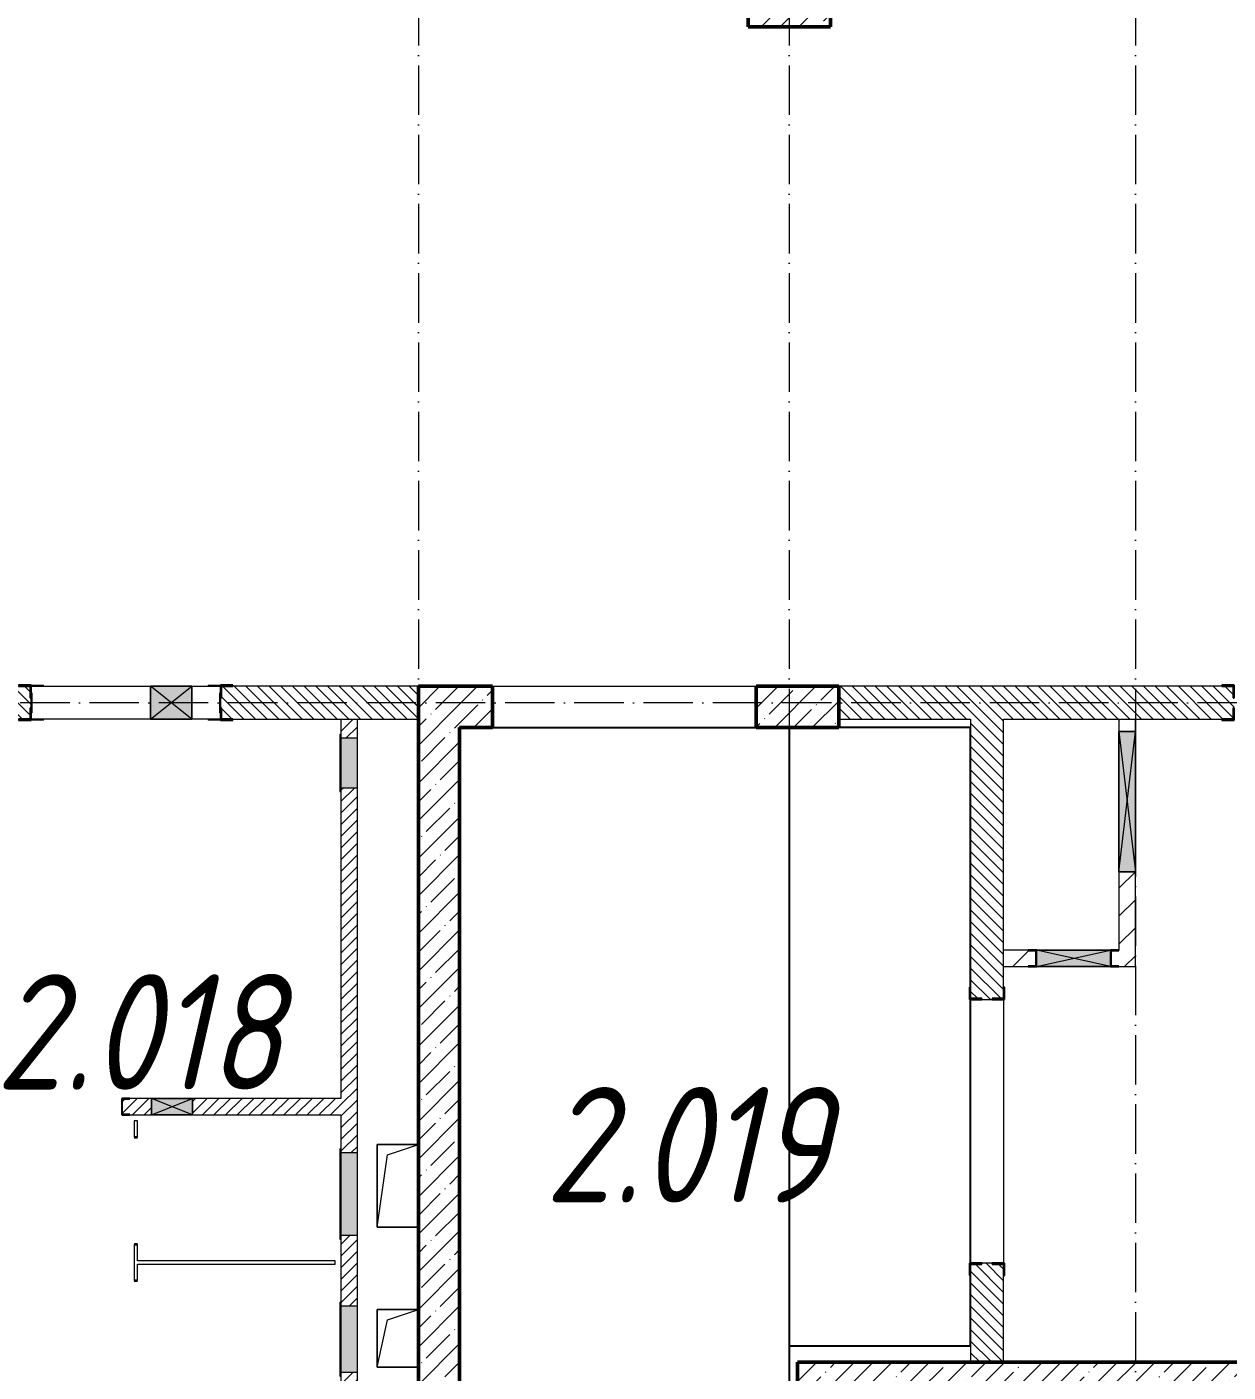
# Model space of a CAD drawing. Header units: millimetres. Extents: x -12989 to 629078, y -109036 to 555275.
# Drawn here: x 107585 to 114872, y 122735 to 130895 of the extents above; entities that cross this region are included whole.
import ezdxf

# ---------------------------------------------------------------- set-up
doc = ezdxf.new("R2010")
doc.units = ezdxf.units.MM
doc.linetypes.add('50_200_ШТРИХ_1Т_ш5_п1_п1_', pattern=[700, 500, -100, 0, -100])
for name, color, linetype, lineweight in [('A-DETL-GENF-OTLN', 7, 'Continuous', 9), ('A-DOOR-OPNG-MCUT', 7, 'Continuous', 35), ('A-FLOR-____-OTLN', 7, 'Continuous', 9), ('A-GENM-____-MCUT', 7, 'Continuous', 25), ('A-GENM-____-OTLN', 7, 'Continuous', 9), ('A-GENM-____-OTLN-1', 7, 'Continuous', 25), ('A-GLAZ-____-OTLN', 7, 'Continuous', 9), ('A-WALL-____-MCUT', 7, 'Continuous', 13), ('A-WALL-____-MCUT-2', 7, 'Continuous', 50), ('A-WALL-____-OTLN', 7, 'Continuous', 9), ('A-WALL-____-PATT-1', 7, 'Continuous', 9), ('A-WALL-FNSH-MCUT-1', 7, 'Continuous', 9), ('I-WALL-____-OTLN', 7, 'Continuous', 9), ('S-COLS-____-MCUT', 7, 'Continuous', 50), ('S-COLS-____-OTLN', 7, 'Continuous', 9), ('S-GRID-____-OTLN-1', 7, '50_200_ШТРИХ_1Т_ш5_п1_п1_', 9), ('Марки помещений', 7, 'Continuous', 9)]:
    doc.layers.add(name, color=color, linetype=linetype, lineweight=lineweight)
doc.layers.add('A-DOOR-____-OTLN-1', color=7, linetype='Continuous', lineweight=9, true_color=0xffffff)
doc.layers.add('A-GLAZ-____-OTLN-1', color=7, linetype='Continuous', lineweight=9, true_color=0xc0c0c0)
doc.styles.add('ISOCPEUR_I_2', font='isocpeui.ttf', dxfattribs={"width": 0.85, "height": 2.3})
pattern_1 = [(135, (43259.71, 63713.66), (-35.35534, -35.35534), [])]
pattern_2 = [(45, (43259.71, 63713.66), (-35.35534, 35.35534), [])]
pattern_3 = [(45, (43259.71, 63713.66), (-114.04925, 114.04925), []), (45, (43373.76, 63713.66), (-114.04925, 114.04925), [201.612, -40.322, 3.353, -36.97])]
pattern_4 = [(45, (43259.71, 63713.66), (-84.85281, 84.85281), [])]

# ---------------------------------------------------------------- blocks, each defined once
blk = doc.blocks.new('BSC_Колонна _Прямоугольная - 500х500-V146-АР1_План отверстий 2 этажа в осях 1-64_Ю-ЯЯ')
at = {"layer": 'S-COLS-____-OTLN'}
h = blk.add_hatch(dxfattribs=at)
h.set_pattern_fill('FP_159', color=256, style=0, pattern_type=2)
h.set_pattern_definition([(45, (-68950, -67431.04), (-114.04925, 114.04925), []), (45, (-68835.95, -67431.04), (-114.04925, 114.04925), [201.613, -40.323, 3.353, -36.97])])
h.paths.add_polyline_path([(-250, -250), (250, -250), (250, 250), (-250, 250)], flags=0)
at = {"layer": 'S-COLS-____-MCUT'}
for p, q in [((250, 250), (-250, 250)), ((-250, 250), (-250, -250)), ((250, -250), (250, 250)), ((-250, -250), (250, -250))]:
    blk.add_line(p, q, dxfattribs=at)
blk = doc.blocks.new('DOR_ДУ_распашная__1Ст_Прямоугольная_ШЕР - Вн_650х2100h_Кабинки С_у-18405741-АР1_План отверстий 2 этажа в осях 1-64_Ю-ЯЯ')
at = {"layer": 'A-DOOR-OPNG-MCUT'}
for p, q in [((-325, -10), (-325, 10)), ((325, 10), (325, -10))]:
    blk.add_line(p, q, dxfattribs=at)
blk = doc.blocks.new('154_Стойка_СКБ_Уголок - СМ-2180_200-28268025-АР1_План отверстий 2 этажа в осях 1-64_Ю-ЯЯ')
at = {"layer": 'A-GENM-____-MCUT'}
for p, q in [((125, 156), (125, 81)), ((200, 156), (125, 156)), ((131, 81), (131, 150)), ((131, 150), (200, 150)), ((200, 150), (200, 156)), ((125, 81), (131, 81)), ((131, 19), (125, 19)), ((125, 19), (125, -56)), ((131, -50), (131, 19)), ((125, -56), (200, -56)), ((200, -50), (131, -50)), ((200, -56), (200, -50))]:
    blk.add_line(p, q, dxfattribs=at)
blk = doc.blocks.new('Стойка_Влож_Полоса боковая - Полоса-28213942-АР1_План отверстий 2 этажа в осях 1-64_Ю-ЯЯ')
at = {"layer": 'A-GENM-____-OTLN'}
for p, q in [((-5, 60), (0, 60)), ((-5, -60), (-5, 60)), ((0, -60), (-5, -60))]:
    blk.add_line(p, q, dxfattribs=at)
blk = doc.blocks.new('Стойка_Влож_Уголок_Опорный - Уголок-28213941-АР1_План отверстий 2 этажа в осях 1-64_Ю-ЯЯ')
at = {"layer": 'A-GENM-____-OTLN'}
for p, q in [((-212, -6), (-212, 0)), ((0, 0), (0, -6)), ((-212, -75), (-212, -6)), ((-212, -6), (-206, -6)), ((-212, -75), (-206, -75)), ((-6, -6), (0, -6)), ((-6, -75), (0, -75)), ((0, -6), (0, -75))]:
    blk.add_line(p, q, dxfattribs=at)
blk = doc.blocks.new('Фахверк_СКБ_Уголок - 200_3960-28268576-АР1_План отверстий 2 этажа в осях 1-64_Ю-ЯЯ')
at = {"layer": 'A-GENM-____-MCUT'}
for p, q in [((200, 156), (125, 156)), ((125, 156), (125, 81)), ((131, 81), (131, 150)), ((131, 150), (200, 150)), ((200, 150), (200, 156)), ((125, 81), (131, 81)), ((131, 19), (125, 19)), ((125, 19), (125, -56)), ((131, -50), (131, 19)), ((125, -56), (200, -56)), ((200, -50), (131, -50)), ((200, -56), (200, -50))]:
    blk.add_line(p, q, dxfattribs=at)
blk = doc.blocks.new('154_Фахверк_СКБ_Швеллер - Тип_100_3960-28331862-АР1_План отверстий 2 этажа в осях 1-64_Ю-ЯЯ')
at = {"layer": 'A-GENM-____-MCUT'}
for p, q in [((175, 50), (125, 50)), ((125, 50), (125, -50)), ((128, 47), (175, 47)), ((128, -47), (128, 47)), ((175, 47), (175, 50)), ((125, -50), (175, -50)), ((175, -47), (128, -47)), ((175, -50), (175, -47))]:
    blk.add_line(p, q, dxfattribs=at)
blk = doc.blocks.new('AR_Отверстие Ниша - Лючок-32402783-АР1_План отверстий 2 этажа в осях 1-64_Ю-ЯЯ')
at = {"layer": 'A-GLAZ-____-OTLN'}
blk.add_hatch(color=256, dxfattribs=at).paths.add_polyline_path([(250, -50), (250, 50), (-250, 50), (-250, -50)], flags=0)
for p, q in [((250, 50), (-250, 50)), ((-250, 50), (-250, -50)), ((250, -50), (250, 50)), ((-250, -50), (250, -50))]:
    blk.add_line(p, q, dxfattribs=at)
blk = doc.blocks.new('Л_Общий_Лючок - Лючок-29683801-АР1_План отверстий 2 этажа в осях 1-64_Ю-ЯЯ')
at = {"layer": 'A-GLAZ-____-OTLN-1'}
blk.add_hatch(color=256, dxfattribs=at).paths.add_polyline_path([(-24, 0), (524, 0), (524, 6), (-24, 6)], flags=0)
at = {"layer": 'A-GLAZ-____-OTLN'}
for p, q in [((524, 6), (-24, 6)), ((-24, 6), (-24, 0)), ((524, 6), (524, 0))]:
    blk.add_line(p, q, dxfattribs=at)
blk = doc.blocks.new('AR_Отверстие Ниша - Лючок-32402759-АР1_План отверстий 2 этажа в осях 1-64_Ю-ЯЯ')
at = {"layer": 'A-GLAZ-____-OTLN'}
blk.add_hatch(color=256, dxfattribs=at).paths.add_polyline_path([(200, -50), (200, 50), (-200, 50), (-200, -50)], flags=0)
for p, q in [((200, 50), (-200, 50)), ((-200, 50), (-200, -50)), ((200, -50), (200, 50)), ((-200, -50), (200, -50))]:
    blk.add_line(p, q, dxfattribs=at)
blk = doc.blocks.new('Л_Общий_Лючок - Лючок-29684370-АР1_План отверстий 2 этажа в осях 1-64_Ю-ЯЯ')
at = {"layer": 'A-GLAZ-____-OTLN-1'}
blk.add_hatch(color=256, dxfattribs=at).paths.add_polyline_path([(-24, 0), (424, 0), (424, 6), (-24, 6)], flags=0)
at = {"layer": 'A-GLAZ-____-OTLN'}
for p, q in [((424, 6), (-24, 6)), ((-24, 6), (-24, 0)), ((424, 6), (424, 0))]:
    blk.add_line(p, q, dxfattribs=at)
blk = doc.blocks.new('AR_Отверстие Ниша - Лючок-32402810-АР1_План отверстий 2 этажа в осях 1-64_Ю-ЯЯ')
at = {"layer": 'A-GLAZ-____-OTLN'}
blk.add_hatch(color=256, dxfattribs=at).paths.add_polyline_path([(150, -50), (150, 50), (-150, 50), (-150, -50)], flags=0)
for p, q in [((150, 50), (-150, 50)), ((-150, 50), (-150, -50)), ((150, -50), (150, 50)), ((-150, -50), (150, -50))]:
    blk.add_line(p, q, dxfattribs=at)
blk = doc.blocks.new('Л_Общий_Лючок - Лючок-29778125-АР1_План отверстий 2 этажа в осях 1-64_Ю-ЯЯ')
at = {"layer": 'A-GLAZ-____-OTLN-1'}
blk.add_hatch(color=256, dxfattribs=at).paths.add_polyline_path([(-24, 0), (324, 0), (324, 6), (-24, 6)], flags=0)
at = {"layer": 'A-GLAZ-____-OTLN'}
for p, q in [((324, 6), (-24, 6)), ((-24, 6), (-24, 0)), ((324, 6), (324, 0))]:
    blk.add_line(p, q, dxfattribs=at)
blk = doc.blocks.new('AR_Отверстие прямоугольное _в плите_ - AR_Отверстие прямоугольное _в плите_-30459243-АР1_План отверстий 2 этажа в осях 1-64_Ю-ЯЯ')
at = {"layer": 'A-GENM-____-OTLN'}
for p, q in [((125, 175), (-125, 175)), ((-125, 175), (-125, -175)), ((-62.5, 112.5), (125, 175)), ((-125, -175), (-62.5, 112.5)), ((-125, -175), (125, -175))]:
    blk.add_line(p, q, dxfattribs=at)
blk = doc.blocks.new('AR_Отверстие прямоугольное _в плите_ - AR_Отверстие прямоугольное _в плите_-V153-АР1_План отверстий 2 этажа в осях 1-64_Ю-ЯЯ')
at = {"layer": 'A-GENM-____-OTLN'}
for p, q in [((125, 250), (-125, 250)), ((-125, 250), (-125, -250)), ((-62.5, 187.5), (125, 250)), ((-125, -250), (-62.5, 187.5)), ((-125, -250), (125, -250))]:
    blk.add_line(p, q, dxfattribs=at)
blk = doc.blocks.new('AR_Отверстие прямоугольное _в стене_ - AR_Отверстие прямоугольное _в стене__ОВ-36822079-АР1_План отверстий 2 этажа в осях 1-64_Ю-ЯЯ')
at = {"layer": 'A-GLAZ-____-OTLN'}
blk.add_hatch(color=256, dxfattribs=at).paths.add_polyline_path([(-425, -50), (425, -50), (425, 50), (-425, 50)], flags=0)
at = {"layer": 'A-DETL-GENF-OTLN'}
for p, q in [((-425, -50), (-425, 50)), ((-425, 50), (425, 50)), ((425, 50), (-425, -50)), ((-425, 50), (425, -50)), ((425, 50), (-425, 50)), ((-425, 50), (-425, -50)), ((425, 50), (425, -50)), ((425, -50), (425, 50)), ((425, -50), (-425, -50)), ((-425, -50), (425, -50))]:
    blk.add_line(p, q, dxfattribs=at)
blk = doc.blocks.new('AR_Отверстие прямоугольное _в стене__БезПР - AR_Отверстие прямоугольное _в стене__БезПР-36427681-АР1_План отверстий 2 этажа в осях 1-64_Ю-ЯЯ')
at = {"layer": 'A-GLAZ-____-OTLN'}
blk.add_hatch(color=256, dxfattribs=at).paths.add_polyline_path([(125, 100), (-125, 100), (-125, -100), (125, -100)], flags=0)
at = {"layer": 'A-DETL-GENF-OTLN'}
for p, q in [((-125, -100), (-125, 100)), ((-125, 100), (125, 100)), ((125, 100), (-125, -100)), ((-125, 100), (125, -100)), ((125, 100), (-125, 100)), ((-125, 100), (-125, -100)), ((125, 100), (125, -100)), ((125, -100), (125, 100)), ((125, -100), (-125, -100)), ((-125, -100), (125, -100))]:
    blk.add_line(p, q, dxfattribs=at)
at = {"layer": 'A-GLAZ-____-OTLN'}
blk.add_line((125, 100), (-125, 100), dxfattribs=at)
blk = doc.blocks.new('AR_Отверстие прямоугольное _в стене__БезПР - AR_Отверстие прямоугольное _в стене__БезПР-36428202-АР1_План отверстий 2 этажа в осях 1-64_Ю-ЯЯ')
at = {"layer": 'A-GLAZ-____-OTLN'}
blk.add_hatch(color=256, dxfattribs=at).paths.add_polyline_path([(125, 50), (-125, 50), (-125, -50), (125, -50)], flags=0)
at = {"layer": 'A-DETL-GENF-OTLN'}
for p, q in [((-125, -50), (-125, 50)), ((-125, 50), (125, 50)), ((125, 50), (-125, -50)), ((-125, 50), (125, -50)), ((125, 50), (-125, 50)), ((-125, 50), (-125, -50)), ((125, 50), (125, -50)), ((125, -50), (125, 50)), ((125, -50), (-125, -50)), ((-125, -50), (125, -50))]:
    blk.add_line(p, q, dxfattribs=at)
blk = doc.blocks.new('154_Фахверк_СКБ_Швеллер - Тип_100_3960_зеркало-V205-АР1_План отверстий 2 этажа в осях 1-64_Ю-ЯЯ')
at = {"layer": 'A-GENM-____-MCUT'}
for p, q in [((175, 50), (125, 50)), ((128, 47), (175, 47)), ((128, -47), (128, 47)), ((175, 47), (175, 50)), ((125, -50), (175, -50)), ((175, -47), (128, -47)), ((175, -50), (175, -47))]:
    blk.add_line(p, q, dxfattribs=at)
blk = doc.blocks.new('AR_Отверстие прямоугольное _в стене_ - AR_Отверстие прямоугольное _в стене__ОВ-36931939-АР1_План отверстий 2 этажа в осях 1-64_Ю-ЯЯ')
at = {"layer": 'A-GLAZ-____-OTLN'}
blk.add_hatch(color=256, dxfattribs=at).paths.add_polyline_path([(225, 50), (-225, 50), (-225, -50), (225, -50)], flags=0)
at = {"layer": 'A-DETL-GENF-OTLN'}
for p, q in [((-225, -50), (-225, 50)), ((-225, 50), (225, 50)), ((225, 50), (-225, -50)), ((-225, 50), (225, -50)), ((225, 50), (-225, 50)), ((-225, 50), (-225, -50)), ((225, 50), (225, -50)), ((225, -50), (225, 50)), ((225, -50), (-225, -50)), ((-225, -50), (225, -50))]:
    blk.add_line(p, q, dxfattribs=at)
blk = doc.blocks.new('2этаж')
at = {"layer": 'S-GRID-____-OTLN-1', "color": 251, "ltscale": 0.6, "true_color": 0x636466}
for p, q in [((51108.3, 549908.8), (51108.3, 511907.5)), ((53358.3, 549908.8), (53358.3, 511907.5)), ((55458.3, 549908.8), (55458.3, 498997)), ((88482.7, 522097), (-20260.4, 522097))]:
    blk.add_line(p, q, dxfattribs=at)

msp = doc.modelspace()

# ---------------------------------------------------------------- hatches: boundary and pattern name
at = {"layer": 'A-WALL-____-PATT-1'}
h = msp.add_hatch(dxfattribs=at)
h.set_pattern_fill('FP_6', color=256, style=0, pattern_type=2)
h.set_pattern_definition(pattern_1)
h.paths.add_polyline_path([(108765.7115, 126694.7006), (109959.7115, 126694.7006), (109959.7115, 126894.7006), (108765.7115, 126894.7006), (108765.7115, 126825.7006), (108759.7115, 126825.7006), (108759.7115, 126763.7006), (108765.7115, 126763.7006), (108765.7115, 126695.7006)], flags=0)
h.paths.add_polyline_path([(107009.7115, 126694.7006), (107603.7115, 126694.7006), (107603.7115, 126763.7006), (107609.7115, 126763.7006), (107609.7115, 126825.7006), (107603.7115, 126825.7006), (107603.7115, 126894.7006), (107009.7115, 126894.7006)], flags=0)
h = msp.add_hatch(dxfattribs=at)
h.set_pattern_fill('FP_13', color=256, style=0, pattern_type=2)
h.set_pattern_definition(pattern_3)
h.paths.add_polyline_path([(109959.7115, 119394.7006), (110209.7115, 119394.7006), (110209.7115, 126894.7006), (109959.7115, 126894.7006), (109959.7115, 120938.2505)], flags=0)
h = msp.add_hatch(dxfattribs=at)
h.set_pattern_fill('FP_13', color=256, style=0, pattern_type=2)
h.set_pattern_definition(pattern_3)
h.paths.add_polyline_path([(112509.7115, 126644.7006), (112509.7115, 126894.7006), (112009.7115, 126894.7006), (112009.7115, 126644.7006)], flags=0)
h.paths.add_polyline_path([(110409.5557, 126644.7006), (110409.7115, 126644.7006), (110409.5557, 126894.7006), (110209.7115, 126894.7006), (110209.7115, 126644.7006)], flags=0)
h = msp.add_hatch(dxfattribs=at)
h.set_pattern_fill('FP_6', color=256, style=0, pattern_type=2)
h.set_pattern_definition(pattern_1)
h.paths.add_polyline_path([(117479.5584, 126694.7006), (117709.7115, 126694.7006), (117709.7115, 126894.7006), (116515.7115, 126894.7006), (116515.7115, 126825.7006), (116509.7115, 126825.7006), (116509.7115, 126763.7006), (116515.7115, 126763.7006), (116515.7115, 126694.7006), (116584.7115, 126694.7006)], flags=0)
h.paths.add_polyline_path([(114834.7115, 126694.7006), (114903.7115, 126694.7006), (114903.7115, 126763.7006), (114909.7115, 126763.7006), (114909.7115, 126825.7006), (114903.7115, 126825.7006), (114903.7115, 126894.7006), (112509.7115, 126894.7006), (112509.7115, 126694.7006), (113944.5571, 126694.7006)], flags=0)
h = msp.add_hatch(dxfattribs=at)
h.set_pattern_fill('FP_5', color=256, style=0, pattern_type=2)
h.set_pattern_definition(pattern_2)
h.paths.add_polyline_path([(109489.7115, 119144.7006), (109589.7115, 119144.7006), (109589.7115, 119244.7006), (109489.7115, 119244.7006)], flags=0)
h.paths.add_polyline_path([(109581.9445, 119544.7006), (109589.7115, 119544.7006), (109589.7115, 121074.7006), (109489.7115, 121074.7006), (109489.7115, 119544.7006)], flags=0)
h.paths.add_polyline_path([(109548.3522, 121274.7006), (109589.7115, 121274.7006), (109589.7115, 121694.7006), (109586.7115, 121694.7006), (109586.7115, 121741.7006), (109492.7115, 121741.7006), (109492.7115, 121694.7006), (109489.7115, 121694.7006), (109489.7115, 121274.7006), (109492.7115, 121274.7006)], flags=0)
h.paths.add_polyline_path([(109589.7115, 121744.7006), (109589.7115, 122734.7006), (109489.7115, 122734.7006), (109489.7115, 121744.7006), (109586.7115, 121744.7006)], flags=0)
h.paths.add_polyline_path([(109512.2357, 123134.7006), (109589.7115, 123134.7006), (109589.7115, 123564.7006), (109489.7115, 123564.7006), (109489.7115, 123134.7006)], flags=0)
h.paths.add_polyline_path([(109589.7115, 124064.7006), (109589.7115, 126279.7006), (109489.7115, 126279.7006), (109489.7115, 124064.7006), (109494.1775, 124064.7006)], flags=0)
h.paths.add_polyline_path([(109589.7115, 126579.7006), (109589.7115, 126694.7006), (109489.7115, 126694.7006), (109489.7115, 126579.7006), (109584.9198, 126579.7006)], flags=0)
h = msp.add_hatch(dxfattribs=at)
h.set_pattern_fill('FP_6', color=256, style=0, pattern_type=2)
h.set_pattern_definition(pattern_1)
h.paths.add_polyline_path([(113309.7115, 122794.7006), (113509.7115, 122794.7006), (113509.7115, 123388.7006), (113440.7115, 123388.7006), (113440.7115, 123394.7006), (113378.7115, 123394.7006), (113378.7115, 123388.7006), (113309.7115, 123388.7006), (113309.7115, 123319.7006)], flags=0)
h.paths.add_polyline_path([(113378.7115, 124994.7006), (113440.7115, 124994.7006), (113440.7115, 125000.7006), (113509.7115, 125000.7006), (113509.7115, 126694.7006), (113309.7115, 126694.7006), (113309.7115, 125000.7006), (113378.7115, 125000.7006)], flags=0)
h = msp.add_hatch(dxfattribs=at)
h.set_pattern_fill('FP_4', color=256, style=0, pattern_type=2)
h.set_pattern_definition(pattern_4)
h.paths.add_polyline_path([(114209.7115, 125194.7006), (114309.7115, 125194.7006), (114309.7115, 125769.7006), (114209.7115, 125769.7006), (114209.7115, 125197.7006)], flags=0)
h.paths.add_polyline_path([(114309.7115, 126619.7006), (114309.7115, 126694.7006), (114209.7115, 126694.7006), (114209.7115, 126619.7006), (114304.3543, 126619.7006)], flags=0)
h = msp.add_hatch(dxfattribs=at)
h.set_pattern_fill('FP_4', color=256, style=0, pattern_type=2)
h.set_pattern_definition(pattern_4)
h.paths.add_polyline_path([(113509.7115, 125194.7006), (113659.7115, 125194.7006), (113659.7115, 125197.7006), (113706.7115, 125197.7006), (113706.7115, 125291.7006), (113659.7115, 125291.7006), (113659.7115, 125294.7006), (113509.7115, 125294.7006), (113509.7115, 125197.7006)], flags=0)
h.paths.add_polyline_path([(114162.7115, 125197.7006), (114209.7115, 125197.7006), (114209.7115, 125291.7006), (114162.7115, 125291.7006)], flags=0)
h = msp.add_hatch(dxfattribs=at)
h.set_pattern_fill('FP_5', color=256, style=0, pattern_type=2)
h.set_pattern_definition(pattern_2)
h.paths.add_polyline_path([(108209.7115, 124294.7006), (108339.7115, 124294.7006), (108339.7115, 124394.7006), (108209.7115, 124394.7006), (108209.7115, 124391.7006), (108162.7115, 124391.7006), (108162.7115, 124297.7006), (108209.7115, 124297.7006)], flags=0)
h.paths.add_polyline_path([(108589.7115, 124294.7006), (109489.7115, 124294.7006), (109489.7115, 124394.7006), (108589.7115, 124394.7006)], flags=0)
h = msp.add_hatch(dxfattribs=at)
h.set_pattern_fill('FP_13', color=256, style=0, pattern_type=2)
h.set_pattern_definition(pattern_3)
h.paths.add_polyline_path([(117709.7115, 122544.7006), (117709.7115, 122794.7006), (112259.7115, 122794.7006), (112259.7115, 122544.7006), (117479.5584, 122544.7006)], flags=0)

# ---------------------------------------------------------------- linework, layer by layer
for points in [[(112209.7115, 119144.7006), (110209.7115, 119144.7006), (110209.7115, 126644.7006), (112209.7115, 126644.7006)], [(113309.7115, 126644.7006), (112209.7115, 126644.7006), (112209.7115, 122894.7006), (113309.7115, 122894.7006)]]:
    msp.add_lwpolyline(points, close=True)
at = {"layer": 'A-FLOR-____-OTLN'}
for p, q in [((109709.7115, 124114.7006), (109959.7115, 124114.7006)), ((109709.7115, 123614.7006), (109709.7115, 124114.7006)), ((109959.7115, 123614.7006), (109709.7115, 123614.7006)), ((109709.7115, 123114.7006), (109959.7115, 123114.7006)), ((109709.7115, 122764.7006), (109709.7115, 123114.7006)), ((109959.7115, 122764.7006), (109709.7115, 122764.7006))]:
    msp.add_line(p, q, dxfattribs=at)
at = {"layer": 'A-WALL-____-MCUT'}
for p, q in [((109959.7115, 126894.7006), (108834.7115, 126894.7006)), ((114834.7115, 126894.7006), (112509.7115, 126894.7006)), ((107609.7115, 126763.7006), (107609.7115, 126825.7006)), ((108759.7115, 126825.7006), (108759.7115, 126763.7006)), ((108834.7115, 126694.7006), (109959.7115, 126694.7006)), ((112509.7115, 126694.7006), (113309.7115, 126694.7006)), ((113309.7115, 126694.7006), (113309.7115, 125069.7006)), ((113509.7115, 126694.7006), (114834.7115, 126694.7006)), ((113509.7115, 125069.7006), (113509.7115, 126694.7006)), ((113378.7115, 124994.7006), (113440.7115, 124994.7006)), ((113440.7115, 123394.7006), (113378.7115, 123394.7006)), ((113309.7115, 123319.7006), (113309.7115, 122794.7006)), ((113509.7115, 122794.7006), (113509.7115, 123319.7006))]:
    msp.add_line(p, q, dxfattribs=at)
at = {"layer": 'A-WALL-____-MCUT-2'}
for p, q in [((110409.7115, 126894.7006), (109959.7115, 126894.7006)), ((109959.7115, 126894.7006), (109959.7115, 119394.7006)), ((110409.7115, 126644.7006), (110409.7115, 126894.7006)), ((112509.7115, 126894.7006), (112009.7115, 126894.7006)), ((112009.7115, 126894.7006), (112009.7115, 126644.7006)), ((112509.7115, 126644.7006), (112509.7115, 126894.7006)), ((110209.7115, 119394.7006), (110209.7115, 126644.7006)), ((110209.7115, 126644.7006), (110409.7115, 126644.7006)), ((112009.7115, 126644.7006), (112509.7115, 126644.7006)), ((117709.7115, 122794.7006), (112259.7115, 122794.7006)), ((112259.7115, 122794.7006), (112259.7115, 122544.7006))]:
    msp.add_line(p, q, dxfattribs=at)
at = {"layer": 'A-WALL-____-OTLN'}
for p, q in [((110409.7115, 126894.7006), (112009.7115, 126894.7006)), ((112009.7115, 126644.7006), (110409.7115, 126644.7006))]:
    msp.add_line(p, q, dxfattribs=at)
at = {"layer": 'A-WALL-FNSH-MCUT-1'}
for p, q in [((109489.7115, 126694.7006), (109489.7115, 126579.7006)), ((109589.7115, 126579.7006), (109589.7115, 126694.7006)), ((114209.7115, 126694.7006), (114209.7115, 126619.7006)), ((114309.7115, 126619.7006), (114309.7115, 126694.7006)), ((109489.7115, 126279.7006), (109489.7115, 124394.7006)), ((109589.7115, 124064.7006), (109589.7115, 126279.7006)), ((114209.7115, 125769.7006), (114209.7115, 125294.7006)), ((114309.7115, 125194.7006), (114309.7115, 125769.7006)), ((113659.7115, 125294.7006), (113509.7115, 125294.7006)), ((113509.7115, 125194.7006), (113659.7115, 125194.7006)), ((114209.7115, 125194.7006), (114309.7115, 125194.7006)), ((108339.7115, 124394.7006), (108209.7115, 124394.7006)), ((109489.7115, 124394.7006), (108589.7115, 124394.7006)), ((108209.7115, 124294.7006), (108339.7115, 124294.7006)), ((108589.7115, 124294.7006), (109489.7115, 124294.7006)), ((109489.7115, 124294.7006), (109489.7115, 124064.7006)), ((108254.7115, 124259.7006), (108234.7115, 124259.7006)), ((108234.7115, 124259.7006), (108234.7115, 124159.7006)), ((108254.7115, 124159.7006), (108254.7115, 124259.7006)), ((109489.7115, 123564.7006), (109489.7115, 123134.7006)), ((109589.7115, 123134.7006), (109589.7115, 123564.7006)), ((108234.7115, 123509.7006), (108234.7115, 123289.7006)), ((108254.7115, 123409.7006), (108254.7115, 123509.7006)), ((109454.7115, 123409.7006), (108254.7115, 123409.7006)), ((108254.7115, 123389.7006), (109454.7115, 123389.7006)), ((108254.7115, 123289.7006), (108254.7115, 123389.7006)), ((109454.7115, 123389.7006), (109454.7115, 123409.7006)), ((109489.7115, 122734.7006), (109489.7115, 121744.7006)), ((109589.7115, 121744.7006), (109589.7115, 122734.7006))]:
    msp.add_line(p, q, dxfattribs=at)
at = {"layer": 'I-WALL-____-OTLN'}
for p, q in [((107609.7115, 126894.7006), (108334.7115, 126894.7006)), ((108584.7115, 126894.7006), (108759.7115, 126894.7006)), ((108334.7115, 126694.7006), (107609.7115, 126694.7006)), ((108759.7115, 126694.7006), (108584.7115, 126694.7006)), ((113309.7115, 123394.7006), (113309.7115, 124994.7006)), ((113509.7115, 124994.7006), (113509.7115, 123394.7006))]:
    msp.add_line(p, q, dxfattribs=at)

# ---------------------------------------------------------------- block references
msp.add_blockref('2этаж', (58851.3748, -395302.2823))
at = {"layer": 'A-DOOR-____-OTLN-1', "rotation": 270}
for p in [(108244.7115, 123834.7006), (108244.7115, 122964.7006)]:
    msp.add_blockref('DOR_ДУ_распашная__1Ст_Прямоугольная_ШЕР - Вн_650х2100h_Кабинки С_у-18405741-АР1_План отверстий 2 этажа в осях 1-64_Ю-ЯЯ', p, dxfattribs=at)
at = {"layer": 'A-GENM-____-OTLN'}
for name, p, rotation in [('Стойка_Влож_Уголок_Опорный - Уголок-28213941-АР1_План отверстий 2 этажа в осях 1-64_Ю-ЯЯ', (107609.7115, 126900.7006), 89.99999999999955), ('Стойка_Влож_Уголок_Опорный - Уголок-28213941-АР1_План отверстий 2 этажа в осях 1-64_Ю-ЯЯ', (108759.7115, 126688.7006), 269.9999999999995), ('Стойка_Влож_Полоса боковая - Полоса-28213942-АР1_План отверстий 2 этажа в осях 1-64_Ю-ЯЯ', (107609.7115, 126794.7006), 180)]:
    msp.add_blockref(name, p, dxfattribs=dict(at, rotation=rotation))
for name, p in [('Стойка_Влож_Полоса боковая - Полоса-28213942-АР1_План отверстий 2 этажа в осях 1-64_Ю-ЯЯ', (108759.7115, 126794.7006)), ('AR_Отверстие прямоугольное _в плите_ - AR_Отверстие прямоугольное _в плите_-V153-АР1_План отверстий 2 этажа в осях 1-64_Ю-ЯЯ', (109834.7115, 123864.7006)), ('AR_Отверстие прямоугольное _в плите_ - AR_Отверстие прямоугольное _в плите_-30459243-АР1_План отверстий 2 этажа в осях 1-64_Ю-ЯЯ', (109834.7115, 122939.7006))]:
    msp.add_blockref(name, p, dxfattribs=at)
at = {"layer": 'A-GENM-____-OTLN-1'}
for name, p, rotation in [('154_Стойка_СКБ_Уголок - СМ-2180_200-28268025-АР1_План отверстий 2 этажа в осях 1-64_Ю-ЯЯ', (107734.7115, 126844.7006), 180), ('154_Стойка_СКБ_Уголок - СМ-2180_200-28268025-АР1_План отверстий 2 этажа в осях 1-64_Ю-ЯЯ', (115034.7115, 126844.7006), 180), ('154_Фахверк_СКБ_Швеллер - Тип_100_3960_зеркало-V205-АР1_План отверстий 2 этажа в осях 1-64_Ю-ЯЯ', (113834.7115, 125244.7006), 180), ('154_Стойка_СКБ_Уголок - СМ-2180_200-28268025-АР1_План отверстий 2 этажа в осях 1-64_Ю-ЯЯ', (113459.7115, 124869.7006), 89.9999999999999), ('Фахверк_СКБ_Уголок - 200_3960-28268576-АР1_План отверстий 2 этажа в осях 1-64_Ю-ЯЯ', (113359.7115, 123519.7006), 269.9999999999999)]:
    msp.add_blockref(name, p, dxfattribs=dict(at, rotation=rotation))
for name, p in [('154_Стойка_СКБ_Уголок - СМ-2180_200-28268025-АР1_План отверстий 2 этажа в осях 1-64_Ю-ЯЯ', (108634.7115, 126744.7006)), ('154_Фахверк_СКБ_Швеллер - Тип_100_3960_зеркало-V205-АР1_План отверстий 2 этажа в осях 1-64_Ю-ЯЯ', (114034.7115, 125244.7006)), ('154_Фахверк_СКБ_Швеллер - Тип_100_3960-28331862-АР1_План отверстий 2 этажа в осях 1-64_Ю-ЯЯ', (108034.7115, 124344.7006))]:
    msp.add_blockref(name, p, dxfattribs=at)
at = {"layer": 'A-GLAZ-____-OTLN'}
for name, p, rotation in [('AR_Отверстие прямоугольное _в стене__БезПР - AR_Отверстие прямоугольное _в стене__БезПР-36427681-АР1_План отверстий 2 этажа в осях 1-64_Ю-ЯЯ', (108459.7115, 126794.7006), 180), ('Л_Общий_Лючок - Лючок-29778125-АР1_План отверстий 2 этажа в осях 1-64_Ю-ЯЯ', (109489.7115, 126279.7006), 90.00000000000006), ('AR_Отверстие Ниша - Лючок-32402810-АР1_План отверстий 2 этажа в осях 1-64_Ю-ЯЯ', (109539.7115, 126429.7006), 270.0000000000001), ('AR_Отверстие прямоугольное _в стене_ - AR_Отверстие прямоугольное _в стене__ОВ-36822079-АР1_План отверстий 2 этажа в осях 1-64_Ю-ЯЯ', (114259.7115, 126194.7006), 90), ('AR_Отверстие прямоугольное _в стене_ - AR_Отверстие прямоугольное _в стене__ОВ-36931939-АР1_План отверстий 2 этажа в осях 1-64_Ю-ЯЯ', (113934.7115, 125244.7006), 180), ('AR_Отверстие прямоугольное _в стене__БезПР - AR_Отверстие прямоугольное _в стене__БезПР-36428202-АР1_План отверстий 2 этажа в осях 1-64_Ю-ЯЯ', (108464.7115, 124344.7006), 180), ('Л_Общий_Лючок - Лючок-29683801-АР1_План отверстий 2 этажа в осях 1-64_Ю-ЯЯ', (109489.7115, 123564.7006), 90.00000000000006), ('AR_Отверстие Ниша - Лючок-32402783-АР1_План отверстий 2 этажа в осях 1-64_Ю-ЯЯ', (109539.7115, 123814.7006), 270.0000000000001), ('Л_Общий_Лючок - Лючок-29684370-АР1_План отверстий 2 этажа в осях 1-64_Ю-ЯЯ', (109489.7115, 122734.7006), 90.00000000000006), ('AR_Отверстие Ниша - Лючок-32402759-АР1_План отверстий 2 этажа в осях 1-64_Ю-ЯЯ', (109539.7115, 122934.7006), 270.0000000000001)]:
    msp.add_blockref(name, p, dxfattribs=dict(at, rotation=rotation))
at = {"layer": 'S-COLS-____-OTLN'}
msp.add_blockref('BSC_Колонна _Прямоугольная - 500х500-V146-АР1_План отверстий 2 этажа в осях 1-64_Ю-ЯЯ', (112209.7115, 131144.7006), dxfattribs=at)

# ---------------------------------------------------------------- texts
at = {"layer": 'Марки помещений', "char_height": 700, "width": 737.5525, "attachment_point": 1, "style": 'ISOCPEUR_I_2'}
for s, insert in [('2.018', (107393.8664, 125148.1369)), ('2.019', (110726.1131, 124463.9402))]:
    msp.add_mtext(s, dxfattribs=dict(at, insert=insert))

doc.saveas('drawing.dxf')
